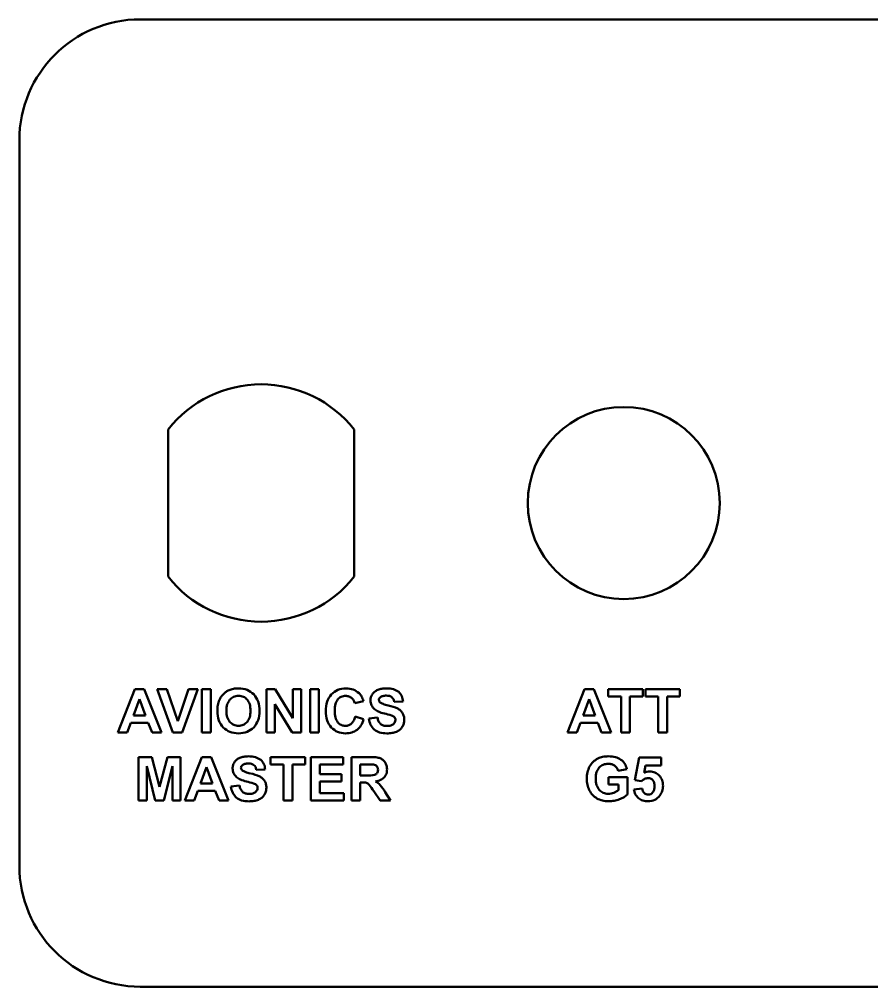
# Model space of a CAD drawing. Header units: inches. Extents: x 4.84 to 12.59, y 5.32 to 7.32.
# Drawn here: x 4.842 to 6.605, y 5.32 to 7.32 of the extents above; entities that cross this region are included whole.
import ezdxf

# ---------------------------------------------------------------- set-up
doc = ezdxf.new("R2010")
doc.units = ezdxf.units.IN
doc.header["$LTSCALE"] = 0.75
doc.header["$MEASUREMENT"] = 0
doc.layers.add('Visible', color=7, linetype='Continuous', lineweight=50)

msp = doc.modelspace()

# ---------------------------------------------------------------- linework, layer by layer
at = {"layer": 'Visible', "extrusion": (0, 1, 0)}
for p, q in [((12.3425, 7.3203), (5.0925, 7.3203)), ((4.8425, 7.0703), (4.8425, 5.5703)), ((5.15, 6.4725), (5.15, 6.1682)), ((5.535, 6.1682), (5.535, 6.4725)), ((5.0814, 5.9356), (5.0463, 5.8456)), ((5.1006, 5.9356), (5.0814, 5.9356)), ((5.1366, 5.8456), (5.1006, 5.9356)), ((5.1277, 5.9356), (5.1599, 5.8456)), ((5.1474, 5.9356), (5.1277, 5.9356)), ((5.1702, 5.869), (5.1474, 5.9356)), ((5.1922, 5.9356), (5.1702, 5.869)), ((5.1793, 5.8456), (5.2115, 5.9356)), ((5.2115, 5.9356), (5.1922, 5.9356)), ((5.2202, 5.9356), (5.2202, 5.8456)), ((5.2384, 5.9356), (5.2202, 5.9356)), ((5.2384, 5.8456), (5.2384, 5.9356)), ((5.3537, 5.9356), (5.3537, 5.8456)), ((5.3714, 5.9356), (5.3537, 5.9356)), ((5.4082, 5.8755), (5.3714, 5.9356)), ((5.4082, 5.9356), (5.4082, 5.8755)), ((5.4251, 5.9356), (5.4082, 5.9356)), ((5.4251, 5.8456), (5.4251, 5.9356)), ((5.4438, 5.9356), (5.4438, 5.8456)), ((5.4619, 5.9356), (5.4438, 5.9356)), ((5.4619, 5.8456), (5.4619, 5.9356)), ((6.0113, 5.9356), (5.9762, 5.8456)), ((6.0305, 5.9356), (6.0113, 5.9356)), ((6.0665, 5.8456), (6.0305, 5.9356)), ((6.0604, 5.9356), (6.0604, 5.9203)), ((6.1319, 5.9356), (6.0604, 5.9356)), ((6.0604, 5.9203), (6.0871, 5.9203)), ((6.0871, 5.9203), (6.0871, 5.8456)), ((6.1053, 5.9203), (6.1319, 5.9203)), ((6.1053, 5.8456), (6.1053, 5.9203)), ((6.1319, 5.9203), (6.1319, 5.9356)), ((6.1372, 5.9356), (6.1372, 5.9203)), ((6.2087, 5.9356), (6.1372, 5.9356)), ((6.1372, 5.9203), (6.1639, 5.9203)), ((6.1639, 5.9203), (6.1639, 5.8456)), ((6.1821, 5.9203), (6.2087, 5.9203)), ((6.1821, 5.8456), (6.1821, 5.9203)), ((6.2087, 5.9203), (6.2087, 5.9356)), ((5.0786, 5.8812), (5.0908, 5.9146)), ((5.0908, 5.9146), (5.1032, 5.8812)), ((5.3706, 5.9043), (5.4069, 5.8456)), ((5.3706, 5.8456), (5.3706, 5.9043)), ((5.5362, 5.9065), (5.5542, 5.9108)), ((5.6179, 5.909), (5.636, 5.9098)), ((6.0085, 5.8812), (6.0207, 5.9146)), ((6.0207, 5.9146), (6.0331, 5.8812)), ((5.1032, 5.8812), (5.0786, 5.8812)), ((6.0331, 5.8812), (6.0085, 5.8812)), ((5.0656, 5.8456), (5.073, 5.866)), ((5.073, 5.866), (5.109, 5.866)), ((5.109, 5.866), (5.1169, 5.8456)), ((5.5545, 5.8731), (5.5368, 5.8787)), ((5.5831, 5.8766), (5.5654, 5.8748)), ((5.9955, 5.8456), (6.0029, 5.866)), ((6.0029, 5.866), (6.0389, 5.866)), ((6.0389, 5.866), (6.0468, 5.8456)), ((5.0463, 5.8456), (5.0656, 5.8456)), ((5.1169, 5.8456), (5.1366, 5.8456)), ((5.1599, 5.8456), (5.1793, 5.8456)), ((5.2202, 5.8456), (5.2384, 5.8456)), ((5.3537, 5.8456), (5.3706, 5.8456)), ((5.4069, 5.8456), (5.4251, 5.8456)), ((5.4438, 5.8456), (5.4619, 5.8456)), ((5.9762, 5.8456), (5.9955, 5.8456)), ((6.0468, 5.8456), (6.0665, 5.8456)), ((6.0871, 5.8456), (6.1053, 5.8456)), ((6.1639, 5.8456), (6.1821, 5.8456)), ((5.089, 5.7951), (5.089, 5.7051)), ((5.1162, 5.7951), (5.089, 5.7951)), ((5.1325, 5.7337), (5.1162, 5.7951)), ((5.1487, 5.7951), (5.1325, 5.7337)), ((5.1759, 5.7951), (5.1487, 5.7951)), ((5.1759, 5.7051), (5.1759, 5.7951)), ((5.2199, 5.7951), (5.1848, 5.7051)), ((5.2391, 5.7951), (5.2199, 5.7951)), ((5.2752, 5.7051), (5.2391, 5.7951)), ((5.3622, 5.7951), (5.3622, 5.7799)), ((5.4337, 5.7951), (5.3622, 5.7951)), ((5.4337, 5.7799), (5.4337, 5.7951)), ((5.4455, 5.7951), (5.4455, 5.7051)), ((5.5122, 5.7951), (5.4455, 5.7951)), ((5.5122, 5.7799), (5.5122, 5.7951)), ((5.5294, 5.7951), (5.5294, 5.7051)), ((5.5676, 5.7951), (5.5294, 5.7951)), ((6.1242, 5.7939), (6.1154, 5.747)), ((6.1698, 5.7939), (6.1242, 5.7939)), ((6.1698, 5.7777), (6.1698, 5.7939)), ((5.1059, 5.7759), (5.1237, 5.7051)), ((5.1059, 5.7051), (5.1059, 5.7759)), ((5.1412, 5.7051), (5.1591, 5.7759)), ((5.1591, 5.7759), (5.1591, 5.7051)), ((5.2171, 5.7407), (5.2293, 5.7741)), ((5.2293, 5.7741), (5.2417, 5.7407)), ((5.3326, 5.7686), (5.3508, 5.7694)), ((5.3622, 5.7799), (5.3889, 5.7799)), ((5.3889, 5.7799), (5.3889, 5.7051)), ((5.4071, 5.7799), (5.4337, 5.7799)), ((5.4071, 5.7051), (5.4071, 5.7799)), ((5.4636, 5.7799), (5.5122, 5.7799)), ((5.4636, 5.7599), (5.4636, 5.7799)), ((5.5475, 5.7799), (5.5617, 5.7799)), ((5.5475, 5.757), (5.5475, 5.7799)), ((6.0809, 5.7668), (6.0989, 5.7702)), ((6.1346, 5.7624), (6.1373, 5.7777)), ((6.1373, 5.7777), (6.1698, 5.7777)), ((5.2417, 5.7407), (5.2171, 5.7407)), ((5.5088, 5.7599), (5.4636, 5.7599)), ((5.4636, 5.7448), (5.5088, 5.7448)), ((5.4636, 5.7203), (5.4636, 5.7448)), ((5.5088, 5.7448), (5.5088, 5.7599)), ((5.561, 5.757), (5.5475, 5.757)), ((5.5475, 5.7427), (5.5512, 5.7427)), ((5.5475, 5.7051), (5.5475, 5.7427)), ((6.0609, 5.7534), (6.0609, 5.7382)), ((6.1001, 5.7534), (6.0609, 5.7534)), ((6.1001, 5.7175), (6.1001, 5.7534)), ((6.1154, 5.747), (6.1294, 5.745)), ((5.2041, 5.7051), (5.2115, 5.7255)), ((5.2115, 5.7255), (5.2475, 5.7255)), ((5.2475, 5.7255), (5.2554, 5.7051)), ((5.2979, 5.7361), (5.2802, 5.7344)), ((5.5139, 5.7203), (5.4636, 5.7203)), ((5.5139, 5.7051), (5.5139, 5.7203)), ((5.5754, 5.7247), (5.5886, 5.7051)), ((5.6103, 5.7051), (5.5993, 5.7227)), ((6.0609, 5.7382), (6.0817, 5.7382)), ((6.0817, 5.7382), (6.0817, 5.7268)), ((6.1305, 5.73), (6.1133, 5.7282)), ((5.089, 5.7051), (5.1059, 5.7051)), ((5.1237, 5.7051), (5.1412, 5.7051)), ((5.1591, 5.7051), (5.1759, 5.7051)), ((5.1848, 5.7051), (5.2041, 5.7051)), ((5.2554, 5.7051), (5.2752, 5.7051)), ((5.3889, 5.7051), (5.4071, 5.7051)), ((5.4455, 5.7051), (5.5139, 5.7051)), ((5.5294, 5.7051), (5.5475, 5.7051)), ((5.5886, 5.7051), (5.6103, 5.7051)), ((5.0925, 5.3203), (12.3425, 5.3203))]:
    msp.add_line(p, q, dxfattribs=at)
at = {"layer": 'Visible'}
msp.add_circle((6.0925, 6.3203), 0.1985, dxfattribs=at)
at = {"layer": 'Visible', "extrusion": (1e-16, 0, -1)}
for centre, radius, start, end in [((-5.0925, 7.0703), 0.25, 0, 90), ((-5.5878, 5.8154), 0.0881, 101.5427, 115.004), ((-5.5465, 5.6672), 0.2237, 103.1811, 107.0425), ((-5.3026, 5.6749), 0.0881, 101.5425, 115.0042), ((-5.5648, 5.6269), 0.153, 88.8418, 93.8104), ((-5.2612, 5.5268), 0.2236, 103.1807, 107.0429), ((-5.5645, 5.8264), 0.0694, 259.3593, 272.8981), ((-5.5584, 5.7079), 0.0424, 119.4596, 136.1653), ((-5.4679, 5.657), 0.127, 140.4137, 147.7849), ((-5.5107, 5.6709), 0.1026, 139.6958, 149.7084), ((-6.058, 5.7581), 0.0392, 232.8835, 249.3717), ((-5.0925, 5.5703), 0.25, 270, 0)]:
    msp.add_arc(centre, radius, start, end, dxfattribs=at)
at = {"layer": 'Visible'}
for start, end in [(38.3243, 141.6757), (218.3243, 321.6757)]:
    msp.add_arc((5.3425, 6.3203), 0.2454, start, end, dxfattribs=at)
for points, knots in [([(5.2645, 5.9254), (5.2629, 5.9236), (5.2595, 5.9198), (5.2573, 5.9153), (5.2562, 5.9131)], [-0.0380359, -0.0380359, -0.0380359, -0.0380359, -0.01896051, 0, 0, 0, 0]), ([(5.2762, 5.9335), (5.2741, 5.9325), (5.2698, 5.9304), (5.2663, 5.9271), (5.2645, 5.9254)], [-0.03619934, -0.03619934, -0.03619934, -0.03619934, -0.01859424, 0, 0, 0, 0]), ([(5.2956, 5.9371), (5.2921, 5.937), (5.2854, 5.9368), (5.2792, 5.9346), (5.2762, 5.9335)], [-0.05035176, -0.05035176, -0.05035176, -0.05035176, -0.02397974, 0, 0, 0, 0]), ([(5.2776, 5.9139), (5.2802, 5.9161), (5.2853, 5.9207), (5.2922, 5.9213), (5.2957, 5.9216)], [-0.05122411, -0.05122411, -0.05122411, -0.05122411, -0.0262285, 0, 0, 0, 0]), ([(5.3274, 5.9248), (5.323, 5.9284), (5.3137, 5.9359), (5.3018, 5.9367), (5.2956, 5.9371)], [-0.08861997, -0.08861997, -0.08861997, -0.08861997, -0.04614456, 0, 0, 0, 0]), ([(5.2957, 5.9216), (5.2993, 5.9213), (5.3061, 5.9207), (5.3113, 5.9162), (5.3138, 5.914)], [-0.05091078, -0.05091078, -0.05091078, -0.05091078, -0.0247506, 0, 0, 0, 0]), ([(5.3393, 5.8904), (5.339, 5.8972), (5.3383, 5.9099), (5.3309, 5.92), (5.3274, 5.9248)], [-0.09410745, -0.09410745, -0.09410745, -0.09410745, -0.0438283, 0, 0, 0, 0]), ([(5.4877, 5.9247), (5.4843, 5.9199), (5.477, 5.9094), (5.4764, 5.8966), (5.4761, 5.8898)], [-0.09514913, -0.09514913, -0.09514913, -0.09514913, -0.05123077, 0, 0, 0, 0]), ([(5.5182, 5.9371), (5.5122, 5.9366), (5.5007, 5.9358), (5.4919, 5.9283), (5.4877, 5.9247)], [-0.08562692, -0.08562692, -0.08562692, -0.08562692, -0.0415259, 0, 0, 0, 0]), ([(5.501, 5.9144), (5.5033, 5.9165), (5.5079, 5.9207), (5.5141, 5.9213), (5.5172, 5.9216)], [-0.04625703, -0.04625703, -0.04625703, -0.04625703, -0.0234673, 0, 0, 0, 0]), ([(5.5172, 5.9216), (5.5195, 5.9214), (5.524, 5.9211), (5.5277, 5.9187), (5.5296, 5.9175)], [-0.03341483, -0.03341483, -0.03341483, -0.03341483, -0.016205, 0, 0, 0, 0]), ([(5.545, 5.9273), (5.5412, 5.9302), (5.5333, 5.9361), (5.5233, 5.9368), (5.5182, 5.9371)], [-0.07392099, -0.07392099, -0.07392099, -0.07392099, -0.03851114, 0, 0, 0, 0]), ([(5.5542, 5.9108), (5.5531, 5.9141), (5.5512, 5.9202), (5.5469, 5.9251), (5.545, 5.9273)], [-0.04860425, -0.04860425, -0.04860425, -0.04860425, -0.02247111, 0, 0, 0, 0]), ([(5.5726, 5.9249), (5.5715, 5.9228), (5.5692, 5.9188), (5.5689, 5.9143), (5.5687, 5.912)], [-0.03450992, -0.03450992, -0.03450992, -0.03450992, -0.01707976, 0, 0, 0, 0]), ([(5.5838, 5.934), (5.5815, 5.9328), (5.5771, 5.9306), (5.5741, 5.9267), (5.5726, 5.9249)], [-0.03716879, -0.03716879, -0.03716879, -0.03716879, -0.0180377, 0, 0, 0, 0]), ([(5.6015, 5.9371), (5.5983, 5.937), (5.5922, 5.9368), (5.5865, 5.9349), (5.5838, 5.934)], [-0.04591552, -0.04591552, -0.04591552, -0.04591552, -0.02141149, 0, 0, 0, 0]), ([(5.589, 5.9188), (5.5907, 5.9198), (5.5946, 5.9218), (5.5989, 5.922), (5.6014, 5.9221)], [-0.03296648, -0.03296648, -0.03296648, -0.03296648, -0.01805117, 0, 0, 0, 0]), ([(5.6014, 5.9221), (5.6037, 5.922), (5.6077, 5.9219), (5.6113, 5.9199), (5.6129, 5.919)], [-0.03065209, -0.03065209, -0.03065209, -0.03065209, -0.013488, 0, 0, 0, 0]), ([(5.627, 5.9297), (5.6236, 5.9318), (5.6158, 5.9367), (5.6066, 5.937), (5.6015, 5.9371)], [-0.06855974, -0.06855974, -0.06855974, -0.06855974, -0.03801045, 0, 0, 0, 0]), ([(5.636, 5.9098), (5.6356, 5.9137), (5.6347, 5.9213), (5.6296, 5.9269), (5.627, 5.9297)], [-0.05659674, -0.05659674, -0.05659674, -0.05659674, -0.02757316, 0, 0, 0, 0]), ([(5.2562, 5.9131), (5.255, 5.9096), (5.2524, 5.9022), (5.2522, 5.8943), (5.252, 5.89)], [-0.05987121, -0.05987121, -0.05987121, -0.05987121, -0.0322285, 0, 0, 0, 0]), ([(5.2708, 5.8906), (5.2709, 5.8953), (5.2711, 5.9037), (5.2756, 5.9107), (5.2776, 5.9139)], [-0.06257345, -0.06257345, -0.06257345, -0.06257345, -0.0278171, 0, 0, 0, 0]), ([(5.3138, 5.914), (5.3157, 5.9109), (5.3202, 5.9038), (5.3204, 5.8955), (5.3206, 5.8909)], [-0.06212039, -0.06212039, -0.06212039, -0.06212039, -0.034575, 0, 0, 0, 0]), ([(5.4948, 5.8911), (5.4949, 5.8959), (5.495, 5.9042), (5.4992, 5.9113), (5.501, 5.9144)], [-0.06210678, -0.06210678, -0.06210678, -0.06210678, -0.0266829, 0, 0, 0, 0]), ([(5.5296, 5.9175), (5.5311, 5.916), (5.5343, 5.9129), (5.5356, 5.9087), (5.5362, 5.9065)], [-0.03326628, -0.03326628, -0.03326628, -0.03326628, -0.01709172, 0, 0, 0, 0]), ([(5.5687, 5.912), (5.5691, 5.9086), (5.5698, 5.9016), (5.5746, 5.8965), (5.577, 5.8939)], [-0.05183345, -0.05183345, -0.05183345, -0.05183345, -0.02622046, 0, 0, 0, 0]), ([(5.5861, 5.9132), (5.5862, 5.9143), (5.5864, 5.9166), (5.5881, 5.9181), (5.589, 5.9188)], [-0.01648342, -0.01648342, -0.01648342, -0.01648342, -0.00828443, 0, 0, 0, 0]), ([(5.5888, 5.9078), (5.588, 5.9085), (5.5865, 5.91), (5.5862, 5.9122), (5.5861, 5.9132)], [-0.01589341, -0.01589341, -0.01589341, -0.01589341, -0.00771689, 0, 0, 0, 0]), ([(5.6055, 5.9017), (5.6018, 5.9026), (5.5959, 5.9039), (5.5907, 5.9067), (5.5888, 5.9078)], [-0.04526713, -0.04526713, -0.04526713, -0.04526713, -0.01673665, 0, 0, 0, 0]), ([(5.6129, 5.919), (5.614, 5.9177), (5.6167, 5.9149), (5.6174, 5.9111), (5.6179, 5.909)], [-0.02883489, -0.02883489, -0.02883489, -0.02883489, -0.01584544, 0, 0, 0, 0]), ([(5.252, 5.89), (5.2524, 5.8834), (5.2531, 5.8709), (5.2604, 5.861), (5.2639, 5.8563)], [-0.09260854, -0.09260854, -0.09260854, -0.09260854, -0.04332085, 0, 0, 0, 0]), ([(5.2778, 5.8675), (5.2758, 5.8706), (5.2712, 5.8776), (5.2709, 5.886), (5.2708, 5.8906)], [-0.06257847, -0.06257847, -0.06257847, -0.06257847, -0.03442336, 0, 0, 0, 0]), ([(5.3206, 5.8909), (5.3204, 5.8862), (5.3202, 5.8777), (5.3156, 5.8706), (5.3136, 5.8674)], [-0.06324795, -0.06324795, -0.06324795, -0.06324795, -0.02817484, 0, 0, 0, 0]), ([(5.3275, 5.8563), (5.3309, 5.8611), (5.3383, 5.8712), (5.339, 5.8837), (5.3393, 5.8904)], [-0.09349157, -0.09349157, -0.09349157, -0.09349157, -0.04990424, 0, 0, 0, 0]), ([(5.4761, 5.8898), (5.4764, 5.8832), (5.477, 5.8709), (5.4842, 5.8609), (5.4876, 5.8563)], [-0.09168088, -0.09168088, -0.09168088, -0.09168088, -0.04288511, 0, 0, 0, 0]), ([(5.5009, 5.8668), (5.4991, 5.87), (5.4949, 5.8775), (5.4948, 5.8861), (5.4948, 5.8911)], [-0.06458911, -0.06458911, -0.06458911, -0.06458911, -0.03731657, 0, 0, 0, 0]), ([(5.577, 5.8939), (5.5796, 5.8921), (5.5859, 5.8879), (5.5932, 5.8861), (5.5975, 5.885)], [-0.05714076, -0.05714076, -0.05714076, -0.05714076, -0.03319942, 0, 0, 0, 0]), ([(5.612, 5.8811), (5.6134, 5.8805), (5.6158, 5.8796), (5.6178, 5.8779), (5.6186, 5.8772)], [-0.01949289, -0.01949289, -0.01949289, -0.01949289, -0.00842334, 0, 0, 0, 0]), ([(5.635, 5.8861), (5.6337, 5.888), (5.631, 5.8917), (5.6271, 5.8941), (5.6251, 5.8953)], [-0.03463794, -0.03463794, -0.03463794, -0.03463794, -0.0175524, 0, 0, 0, 0]), ([(5.6386, 5.8718), (5.6385, 5.8744), (5.6383, 5.8795), (5.6361, 5.884), (5.635, 5.8861)], [-0.03790515, -0.03790515, -0.03790515, -0.03790515, -0.01783503, 0, 0, 0, 0]), ([(5.2957, 5.8596), (5.2923, 5.8599), (5.2854, 5.8605), (5.2803, 5.8652), (5.2778, 5.8675)], [-0.05097399, -0.05097399, -0.05097399, -0.05097399, -0.02529715, 0, 0, 0, 0]), ([(5.3136, 5.8674), (5.3111, 5.8651), (5.306, 5.8605), (5.2992, 5.8599), (5.2957, 5.8596)], [-0.05069841, -0.05069841, -0.05069841, -0.05069841, -0.02561184, 0, 0, 0, 0]), ([(5.5169, 5.8596), (5.5138, 5.8599), (5.5076, 5.8604), (5.5031, 5.8647), (5.5009, 5.8668)], [-0.04570142, -0.04570142, -0.04570142, -0.04570142, -0.0226278, 0, 0, 0, 0]), ([(5.5293, 5.8642), (5.5275, 5.8628), (5.5238, 5.8601), (5.5192, 5.8597), (5.5169, 5.8596)], [-0.03434345, -0.03434345, -0.03434345, -0.03434345, -0.01736188, 0, 0, 0, 0]), ([(5.5368, 5.8787), (5.5361, 5.8757), (5.5346, 5.8703), (5.531, 5.8661), (5.5293, 5.8642)], [-0.04192398, -0.04192398, -0.04192398, -0.04192398, -0.01886823, 0, 0, 0, 0]), ([(5.541, 5.8512), (5.5439, 5.854), (5.5503, 5.8602), (5.553, 5.8686), (5.5545, 5.8731)], [-0.06618394, -0.06618394, -0.06618394, -0.06618394, -0.03537187, 0, 0, 0, 0]), ([(5.5654, 5.8748), (5.5662, 5.8702), (5.5677, 5.8615), (5.5736, 5.8549), (5.5764, 5.8519)], [-0.0658382, -0.0658382, -0.0658382, -0.0658382, -0.03082842, 0, 0, 0, 0]), ([(5.5896, 5.8635), (5.5881, 5.8652), (5.5848, 5.869), (5.5837, 5.8739), (5.5831, 5.8766)], [-0.03761868, -0.03761868, -0.03761868, -0.03761868, -0.02054756, 0, 0, 0, 0]), ([(5.6028, 5.8593), (5.6002, 5.8594), (5.5954, 5.8597), (5.5915, 5.8623), (5.5896, 5.8635)], [-0.03566336, -0.03566336, -0.03566336, -0.03566336, -0.01659072, 0, 0, 0, 0]), ([(5.616, 5.863), (5.6142, 5.862), (5.6101, 5.8595), (5.6054, 5.8594), (5.6028, 5.8593)], [-0.03542632, -0.03542632, -0.03542632, -0.03542632, -0.01969207, 0, 0, 0, 0]), ([(5.6204, 5.8717), (5.6202, 5.8701), (5.6198, 5.8667), (5.6173, 5.8643), (5.616, 5.863)], [-0.02545385, -0.02545385, -0.02545385, -0.02545385, -0.01328946, 0, 0, 0, 0]), ([(5.6186, 5.8772), (5.6191, 5.8764), (5.6202, 5.8747), (5.6204, 5.8727), (5.6204, 5.8717)], [-0.01483406, -0.01483406, -0.01483406, -0.01483406, -0.00759798, 0, 0, 0, 0]), ([(5.6343, 5.8573), (5.6356, 5.8596), (5.6381, 5.8641), (5.6384, 5.8692), (5.6386, 5.8718)], [-0.03878969, -0.03878969, -0.03878969, -0.03878969, -0.0192187, 0, 0, 0, 0]), ([(5.2639, 5.8563), (5.2683, 5.8527), (5.2776, 5.8452), (5.2896, 5.8444), (5.2958, 5.844)], [-0.0887527, -0.0887527, -0.0887527, -0.0887527, -0.04642286, 0, 0, 0, 0]), ([(5.2958, 5.844), (5.302, 5.8445), (5.3139, 5.8453), (5.3231, 5.8528), (5.3275, 5.8563)], [-0.08823292, -0.08823292, -0.08823292, -0.08823292, -0.04226454, 0, 0, 0, 0]), ([(5.4876, 5.8563), (5.4918, 5.8527), (5.5002, 5.8454), (5.5114, 5.8445), (5.5171, 5.844)], [-0.08291886, -0.08291886, -0.08291886, -0.08291886, -0.04220121, 0, 0, 0, 0]), ([(5.5171, 5.844), (5.5216, 5.8443), (5.5302, 5.8447), (5.5375, 5.8491), (5.541, 5.8512)], [-0.06426903, -0.06426903, -0.06426903, -0.06426903, -0.03037887, 0, 0, 0, 0]), ([(5.5764, 5.8519), (5.58, 5.8496), (5.5879, 5.8445), (5.5974, 5.8442), (5.6026, 5.844)], [-0.07065695, -0.07065695, -0.07065695, -0.07065695, -0.03864682, 0, 0, 0, 0]), ([(5.6026, 5.844), (5.6062, 5.8441), (5.6129, 5.8442), (5.6192, 5.8463), (5.6222, 5.8473)], [-0.05067952, -0.05067952, -0.05067952, -0.05067952, -0.02327239, 0, 0, 0, 0]), ([(5.6222, 5.8473), (5.6246, 5.8485), (5.6295, 5.8509), (5.6327, 5.8552), (5.6343, 5.8573)], [-0.0405301, -0.0405301, -0.0405301, -0.0405301, -0.01992814, 0, 0, 0, 0]), ([(5.2873, 5.7844), (5.2862, 5.7824), (5.2839, 5.7784), (5.2836, 5.7738), (5.2834, 5.7715)], [-0.03450986, -0.03450986, -0.03450986, -0.03450986, -0.01707975, 0, 0, 0, 0]), ([(5.2986, 5.7935), (5.2963, 5.7924), (5.2919, 5.7902), (5.2888, 5.7863), (5.2873, 5.7844)], [-0.03716895, -0.03716895, -0.03716895, -0.03716895, -0.01803777, 0, 0, 0, 0]), ([(5.3163, 5.7966), (5.313, 5.7965), (5.307, 5.7964), (5.3012, 5.7944), (5.2986, 5.7935)], [-0.04591539, -0.04591539, -0.04591539, -0.04591539, -0.02141136, 0, 0, 0, 0]), ([(5.3037, 5.7783), (5.3054, 5.7793), (5.3093, 5.7814), (5.3137, 5.7815), (5.3161, 5.7816)], [-0.03296637, -0.03296637, -0.03296637, -0.03296637, -0.0180511, 0, 0, 0, 0]), ([(5.3161, 5.7816), (5.3184, 5.7815), (5.3225, 5.7814), (5.326, 5.7794), (5.3276, 5.7786)], [-0.03065203, -0.03065203, -0.03065203, -0.03065203, -0.01348788, 0, 0, 0, 0]), ([(5.3418, 5.7892), (5.3383, 5.7914), (5.3306, 5.7962), (5.3214, 5.7965), (5.3163, 5.7966)], [-0.06855979, -0.06855979, -0.06855979, -0.06855979, -0.0380105, 0, 0, 0, 0]), ([(5.3508, 5.7694), (5.3503, 5.7733), (5.3495, 5.7809), (5.3443, 5.7865), (5.3418, 5.7892)], [-0.05659676, -0.05659676, -0.05659676, -0.05659676, -0.0275732, 0, 0, 0, 0]), ([(5.5886, 5.7927), (5.5858, 5.7934), (5.5789, 5.7951), (5.5718, 5.7951), (5.5676, 5.7951)], [-0.05377719, -0.05377719, -0.05377719, -0.05377719, -0.03167262, 0, 0, 0, 0]), ([(5.5991, 5.7841), (5.5977, 5.786), (5.5949, 5.7897), (5.5907, 5.7917), (5.5886, 5.7927)], [-0.03493695, -0.03493695, -0.03493695, -0.03493695, -0.01722589, 0, 0, 0, 0]), ([(5.603, 5.7699), (5.6028, 5.7724), (5.6025, 5.7774), (5.6002, 5.7819), (5.5991, 5.7841)], [-0.03776786, -0.03776786, -0.03776786, -0.03776786, -0.01846498, 0, 0, 0, 0]), ([(6.0391, 5.7922), (6.0355, 5.79), (6.0285, 5.7858), (6.024, 5.7788), (6.0218, 5.7754)], [-0.06182244, -0.06182244, -0.06182244, -0.06182244, -0.03068016, 0, 0, 0, 0]), ([(6.0606, 5.7966), (6.0566, 5.7965), (6.0492, 5.7963), (6.0423, 5.7935), (6.0391, 5.7922)], [-0.05630258, -0.05630258, -0.05630258, -0.05630258, -0.02611174, 0, 0, 0, 0]), ([(6.0417, 5.7736), (6.0443, 5.7758), (6.0498, 5.7803), (6.0569, 5.7808), (6.0606, 5.7811)], [-0.05298851, -0.05298851, -0.05298851, -0.05298851, -0.02757226, 0, 0, 0, 0]), ([(6.0868, 5.7896), (6.0831, 5.7917), (6.075, 5.7962), (6.0657, 5.7965), (6.0606, 5.7966)], [-0.06974809, -0.06974809, -0.06974809, -0.06974809, -0.0381734, 0, 0, 0, 0]), ([(6.0606, 5.7811), (6.0631, 5.781), (6.0677, 5.7807), (6.0718, 5.7784), (6.0737, 5.7773)], [-0.0351407, -0.0351407, -0.0351407, -0.0351407, -0.01667645, 0, 0, 0, 0]), ([(6.0989, 5.7702), (6.0978, 5.7741), (6.0955, 5.7817), (6.0897, 5.787), (6.0868, 5.7896)], [-0.05917837, -0.05917837, -0.05917837, -0.05917837, -0.0289659, 0, 0, 0, 0]), ([(5.2834, 5.7715), (5.2838, 5.7681), (5.2845, 5.7611), (5.2893, 5.756), (5.2917, 5.7534)], [-0.05183345, -0.05183345, -0.05183345, -0.05183345, -0.0262205, 0, 0, 0, 0]), ([(5.3008, 5.7728), (5.3009, 5.7739), (5.3012, 5.7761), (5.3029, 5.7776), (5.3037, 5.7783)], [-0.01648357, -0.01648357, -0.01648357, -0.01648357, -0.00828455, 0, 0, 0, 0]), ([(5.3035, 5.7673), (5.3027, 5.7681), (5.3012, 5.7696), (5.3009, 5.7717), (5.3008, 5.7728)], [-0.01589352, -0.01589352, -0.01589352, -0.01589352, -0.00771689, 0, 0, 0, 0]), ([(5.3202, 5.7613), (5.3165, 5.7621), (5.3107, 5.7634), (5.3055, 5.7662), (5.3035, 5.7673)], [-0.04526714, -0.04526714, -0.04526714, -0.04526714, -0.01673664, 0, 0, 0, 0]), ([(5.3276, 5.7786), (5.3288, 5.7773), (5.3314, 5.7745), (5.3322, 5.7707), (5.3326, 5.7686)], [-0.02883492, -0.02883492, -0.02883492, -0.02883492, -0.01584545, 0, 0, 0, 0]), ([(5.575, 5.7796), (5.5764, 5.7793), (5.579, 5.7787), (5.5809, 5.7769), (5.5818, 5.776)], [-0.01987092, -0.01987092, -0.01987092, -0.01987092, -0.00941616, 0, 0, 0, 0]), ([(5.5824, 5.762), (5.5817, 5.7611), (5.5804, 5.7594), (5.5783, 5.7586), (5.5773, 5.7581)], [-0.0163786, -0.0163786, -0.0163786, -0.0163786, -0.00829952, 0, 0, 0, 0]), ([(5.5818, 5.776), (5.5825, 5.775), (5.584, 5.7728), (5.5842, 5.7701), (5.5843, 5.7687)], [-0.01995818, -0.01995818, -0.01995818, -0.01995818, -0.01054122, 0, 0, 0, 0]), ([(5.5843, 5.7687), (5.5842, 5.7674), (5.5841, 5.765), (5.583, 5.7629), (5.5824, 5.762)], [-0.01798499, -0.01798499, -0.01798499, -0.01798499, -0.00847874, 0, 0, 0, 0]), ([(5.597, 5.7531), (5.5988, 5.7555), (5.6024, 5.7605), (5.6028, 5.7667), (5.603, 5.7699)], [-0.04592292, -0.04592292, -0.04592292, -0.04592292, -0.02379008, 0, 0, 0, 0]), ([(6.0218, 5.7754), (6.0201, 5.7716), (6.0165, 5.7636), (6.0161, 5.7549), (6.0159, 5.7504)], [-0.06572076, -0.06572076, -0.06572076, -0.06572076, -0.03392789, 0, 0, 0, 0]), ([(6.0346, 5.7511), (6.0348, 5.7556), (6.0351, 5.7638), (6.0396, 5.7705), (6.0417, 5.7736)], [-0.06072185, -0.06072185, -0.06072185, -0.06072185, -0.02732507, 0, 0, 0, 0]), ([(6.0737, 5.7773), (6.0753, 5.7759), (6.0786, 5.773), (6.0801, 5.7689), (6.0809, 5.7668)], [-0.03266868, -0.03266868, -0.03266868, -0.03266868, -0.0165964, 0, 0, 0, 0]), ([(6.1464, 5.7653), (6.1444, 5.7652), (6.1403, 5.7649), (6.1365, 5.7633), (6.1346, 5.7624)], [-0.03103695, -0.03103695, -0.03103695, -0.03103695, -0.01580068, 0, 0, 0, 0]), ([(6.1658, 5.757), (6.163, 5.7594), (6.1574, 5.7643), (6.1501, 5.765), (6.1464, 5.7653)], [-0.05500329, -0.05500329, -0.05500329, -0.05500329, -0.02745444, 0, 0, 0, 0]), ([(5.2917, 5.7534), (5.2944, 5.7517), (5.3006, 5.7475), (5.308, 5.7456), (5.3122, 5.7445)], [-0.05714085, -0.05714085, -0.05714085, -0.05714085, -0.03319954, 0, 0, 0, 0]), ([(5.3268, 5.7406), (5.3282, 5.7401), (5.3306, 5.7392), (5.3325, 5.7374), (5.3333, 5.7367)], [-0.01949286, -0.01949286, -0.01949286, -0.01949286, -0.00842343, 0, 0, 0, 0]), ([(5.3498, 5.7457), (5.3484, 5.7475), (5.3458, 5.7512), (5.3418, 5.7536), (5.3398, 5.7548)], [-0.03463795, -0.03463795, -0.03463795, -0.03463795, -0.01755238, 0, 0, 0, 0]), ([(5.3534, 5.7313), (5.3533, 5.734), (5.353, 5.739), (5.3508, 5.7435), (5.3498, 5.7457)], [-0.03790509, -0.03790509, -0.03790509, -0.03790509, -0.01783501, 0, 0, 0, 0]), ([(5.5512, 5.7427), (5.553, 5.7427), (5.5561, 5.7427), (5.5591, 5.742), (5.5604, 5.7417)], [-0.02344382, -0.02344382, -0.02344382, -0.02344382, -0.00966751, 0, 0, 0, 0]), ([(5.5604, 5.7417), (5.5613, 5.7412), (5.5634, 5.7403), (5.565, 5.7387), (5.5658, 5.7379)], [-0.01694643, -0.01694643, -0.01694643, -0.01694643, -0.00892623, 0, 0, 0, 0]), ([(5.5792, 5.7448), (5.5828, 5.7455), (5.5895, 5.7467), (5.5947, 5.7511), (5.597, 5.7531)], [-0.05068588, -0.05068588, -0.05068588, -0.05068588, -0.02329599, 0, 0, 0, 0]), ([(6.0159, 5.7504), (6.0161, 5.7462), (6.0165, 5.7379), (6.0197, 5.7302), (6.0212, 5.7264)], [-0.06275199, -0.06275199, -0.06275199, -0.06275199, -0.03090091, 0, 0, 0, 0]), ([(6.0418, 5.7271), (6.0397, 5.7304), (6.035, 5.7376), (6.0348, 5.7463), (6.0346, 5.7511)], [-0.06472586, -0.06472586, -0.06472586, -0.06472586, -0.03589749, 0, 0, 0, 0]), ([(6.1294, 5.745), (6.1313, 5.7469), (6.1351, 5.7506), (6.1402, 5.7513), (6.1427, 5.7516)], [-0.03864181, -0.03864181, -0.03864181, -0.03864181, -0.01837324, 0, 0, 0, 0]), ([(6.1427, 5.7516), (6.1446, 5.7514), (6.1483, 5.7511), (6.151, 5.7486), (6.1524, 5.7474)], [-0.02737664, -0.02737664, -0.02737664, -0.02737664, -0.01342351, 0, 0, 0, 0]), ([(6.1524, 5.7474), (6.1534, 5.7458), (6.1559, 5.742), (6.156, 5.7375), (6.1561, 5.735)], [-0.03350896, -0.03350896, -0.03350896, -0.03350896, -0.01857018, 0, 0, 0, 0]), ([(6.1738, 5.7353), (6.1735, 5.7395), (6.173, 5.7475), (6.1682, 5.7539), (6.1658, 5.757)], [-0.05981507, -0.05981507, -0.05981507, -0.05981507, -0.02871921, 0, 0, 0, 0]), ([(5.2802, 5.7344), (5.281, 5.7297), (5.2825, 5.721), (5.2884, 5.7145), (5.2911, 5.7114)], [-0.06583811, -0.06583811, -0.06583811, -0.06583811, -0.03082831, 0, 0, 0, 0]), ([(5.3043, 5.723), (5.3028, 5.7247), (5.2995, 5.7285), (5.2984, 5.7334), (5.2979, 5.7361)], [-0.03761871, -0.03761871, -0.03761871, -0.03761871, -0.02054759, 0, 0, 0, 0]), ([(5.3175, 5.7189), (5.315, 5.719), (5.3102, 5.7192), (5.3062, 5.7218), (5.3043, 5.723)], [-0.0356633, -0.0356633, -0.0356633, -0.0356633, -0.0165906, 0, 0, 0, 0]), ([(5.3307, 5.7226), (5.3289, 5.7215), (5.3249, 5.7191), (5.3201, 5.7189), (5.3175, 5.7189)], [-0.03542632, -0.03542632, -0.03542632, -0.03542632, -0.01969207, 0, 0, 0, 0]), ([(5.3352, 5.7313), (5.335, 5.7296), (5.3345, 5.7262), (5.332, 5.7238), (5.3307, 5.7226)], [-0.02545391, -0.02545391, -0.02545391, -0.02545391, -0.01328951, 0, 0, 0, 0]), ([(5.3333, 5.7367), (5.3339, 5.7359), (5.335, 5.7343), (5.3351, 5.7323), (5.3352, 5.7313)], [-0.01483412, -0.01483412, -0.01483412, -0.01483412, -0.00759796, 0, 0, 0, 0]), ([(5.3491, 5.7168), (5.3503, 5.7191), (5.3528, 5.7236), (5.3532, 5.7288), (5.3534, 5.7313)], [-0.03878978, -0.03878978, -0.03878978, -0.03878978, -0.01921879, 0, 0, 0, 0]), ([(6.0212, 5.7264), (6.0232, 5.723), (6.0271, 5.7161), (6.0337, 5.7117), (6.037, 5.7095)], [-0.05953176, -0.05953176, -0.05953176, -0.05953176, -0.02965734, 0, 0, 0, 0]), ([(6.0604, 5.7191), (6.0568, 5.7194), (6.0497, 5.72), (6.0444, 5.7248), (6.0418, 5.7271)], [-0.05286813, -0.05286813, -0.05286813, -0.05286813, -0.02587551, 0, 0, 0, 0]), ([(6.0719, 5.7213), (6.07, 5.7207), (6.0663, 5.7194), (6.0623, 5.7192), (6.0604, 5.7191)], [-0.02976414, -0.02976414, -0.02976414, -0.02976414, -0.01459096, 0, 0, 0, 0]), ([(6.1133, 5.7282), (6.114, 5.7247), (6.1155, 5.7178), (6.1203, 5.7127), (6.1227, 5.7103)], [-0.05247169, -0.05247169, -0.05247169, -0.05247169, -0.02551566, 0, 0, 0, 0]), ([(6.1348, 5.7208), (6.1337, 5.7221), (6.1314, 5.7247), (6.1308, 5.7282), (6.1305, 5.73)], [-0.02635896, -0.02635896, -0.02635896, -0.02635896, -0.01378086, 0, 0, 0, 0]), ([(6.1432, 5.7174), (6.1416, 5.7175), (6.1385, 5.7178), (6.1361, 5.7198), (6.1348, 5.7208)], [-0.02335008, -0.02335008, -0.02335008, -0.02335008, -0.01183963, 0, 0, 0, 0]), ([(6.1523, 5.7218), (6.151, 5.7205), (6.1485, 5.718), (6.1449, 5.7176), (6.1432, 5.7174)], [-0.02644611, -0.02644611, -0.02644611, -0.02644611, -0.01297266, 0, 0, 0, 0]), ([(6.1561, 5.735), (6.156, 5.7323), (6.1559, 5.7276), (6.1534, 5.7236), (6.1523, 5.7218)], [-0.03546296, -0.03546296, -0.03546296, -0.03546296, -0.01569115, 0, 0, 0, 0]), ([(6.1674, 5.7155), (6.1692, 5.7185), (6.173, 5.7246), (6.1735, 5.7317), (6.1738, 5.7353)], [-0.05367526, -0.05367526, -0.05367526, -0.05367526, -0.02701567, 0, 0, 0, 0]), ([(5.2911, 5.7114), (5.2947, 5.7091), (5.3027, 5.704), (5.3121, 5.7037), (5.3173, 5.7035)], [-0.07065715, -0.07065715, -0.07065715, -0.07065715, -0.03864699, 0, 0, 0, 0]), ([(5.3173, 5.7035), (5.3209, 5.7036), (5.3276, 5.7038), (5.334, 5.7058), (5.3369, 5.7068)], [-0.05067944, -0.05067944, -0.05067944, -0.05067944, -0.02327243, 0, 0, 0, 0]), ([(5.3369, 5.7068), (5.3394, 5.708), (5.3442, 5.7104), (5.3475, 5.7147), (5.3491, 5.7168)], [-0.04052998, -0.04052998, -0.04052998, -0.04052998, -0.0199281, 0, 0, 0, 0]), ([(6.037, 5.7095), (6.0407, 5.7078), (6.0485, 5.7042), (6.0571, 5.7038), (6.0616, 5.7036)], [-0.06486094, -0.06486094, -0.06486094, -0.06486094, -0.03377508, 0, 0, 0, 0]), ([(6.0616, 5.7036), (6.0653, 5.7038), (6.0728, 5.7041), (6.0799, 5.7065), (6.0835, 5.7078)], [-0.05700865, -0.05700865, -0.05700865, -0.05700865, -0.02883319, 0, 0, 0, 0]), ([(6.0835, 5.7078), (6.0868, 5.7091), (6.0928, 5.7116), (6.0978, 5.7157), (6.1001, 5.7175)], [-0.04898617, -0.04898617, -0.04898617, -0.04898617, -0.02212346, 0, 0, 0, 0]), ([(6.1227, 5.7103), (6.1256, 5.7083), (6.1317, 5.7042), (6.1391, 5.7038), (6.143, 5.7036)], [-0.05523793, -0.05523793, -0.05523793, -0.05523793, -0.02904345, 0, 0, 0, 0]), ([(6.143, 5.7036), (6.1479, 5.704), (6.1575, 5.7049), (6.1641, 5.712), (6.1674, 5.7155)], [-0.07106315, -0.07106315, -0.07106315, -0.07106315, -0.03498142, 0, 0, 0, 0])]:
    msp.add_open_spline(points, degree=3, knots=knots, dxfattribs=at)

doc.saveas('drawing.dxf')
